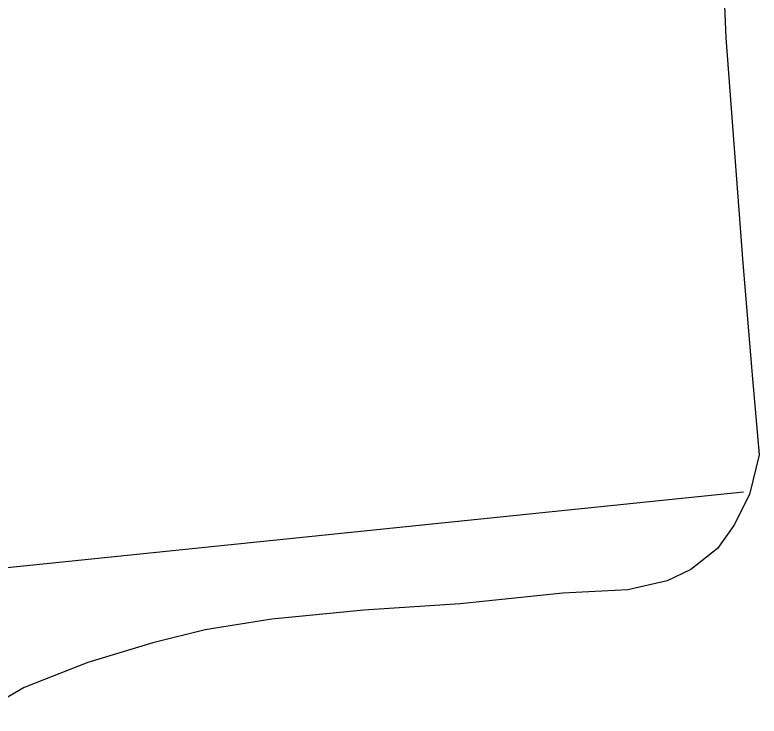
# Model space of a CAD drawing. Header units: inches. Extents: x -1429 to 1655, y -551 to 4832.
# Drawn here: x 711 to 1624, y -337 to 524 of the extents above; entities that cross this region are included whole.
import ezdxf

# ---------------------------------------------------------------- set-up
doc = ezdxf.new("R2010")
doc.units = ezdxf.units.IN
doc.header["$LTSCALE"] = 0.25
doc.header["$MEASUREMENT"] = 0
doc.layers.add('A-SITE', color=3, linetype='CONTINUOUS')

msp = doc.modelspace()

# ---------------------------------------------------------------- linework, layer by layer
at = {"layer": 'A-SITE'}
for p, q in [((1576, 690), (1583, 496)), ((1583, 496), (1604, 219)), ((1604, 219), (1616, 77)), ((1616, 77), (1624, -16)), ((1624, -16), (1612, -65)), ((1605, -62), (330, -193)), ((1612, -65), (1593, -103)), ((1593, -103), (1573, -131)), ((1573, -131), (1540, -157)), ((1540, -157), (1511, -171)), ((1511, -171), (1463, -182)), ((1463, -182), (1383, -186)), ((1383, -186), (1257, -199)), ((1257, -199), (1139, -207)), ((1139, -207), (1026, -218)), ((1026, -218), (944, -231)), ((944, -231), (880, -247)), ((880, -247), (800, -271)), ((800, -271), (722, -302)), ((722, -302), (661, -337))]:
    msp.add_line(p, q, dxfattribs=at)

doc.saveas('drawing.dxf')
